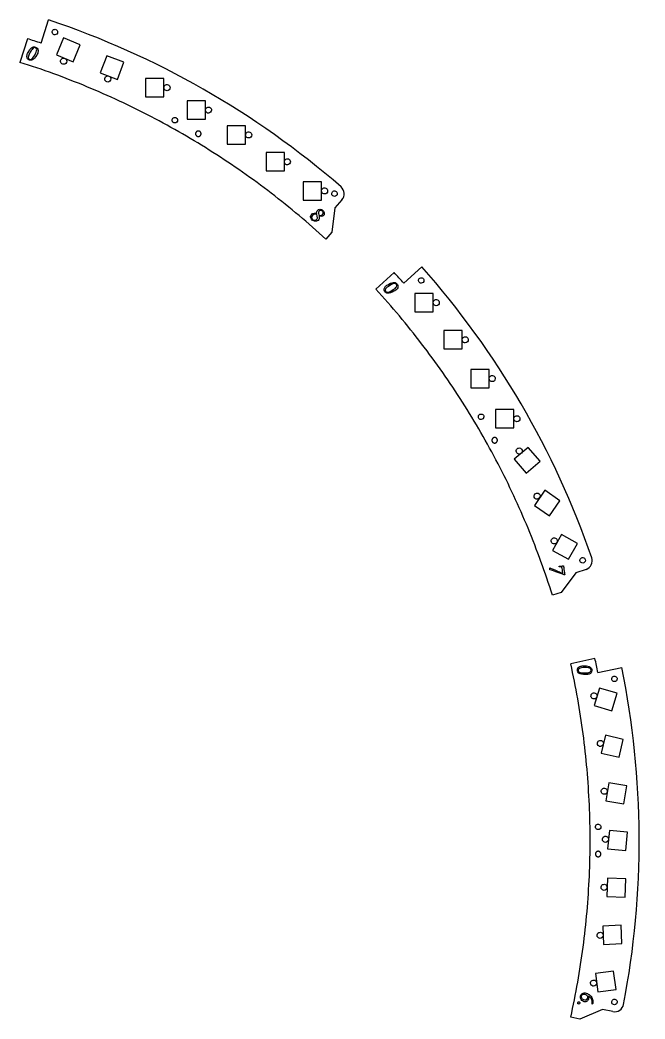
# Model space of a CAD drawing. Header units: millimetres. Extents: x 0 to 573, y 3 to 576.
# Drawn here: x 368.5 to 573.2, y 229.8 to 556.7 of the extents above; entities that cross this region are included whole.
import ezdxf

# ---------------------------------------------------------------- set-up
doc = ezdxf.new("R2010")
doc.units = ezdxf.units.MM
doc.layers.get('0').update_dxf_attribs({"linetype": 'CONTINUOUS'})
doc.layers.add('labels', color=7, linetype='CONTINUOUS')

msp = doc.modelspace()

# ---------------------------------------------------------------- linework, layer by layer
at = {"color": 7}
for points in [[(375.396473, 549.147173), (377.861434, 556.744476)], [(370.907938, 550.604066), (368.474626, 542.882358)], [(473.941628, 497.906836), (471.61741, 495.294032)], [(471.61741, 495.294032), (470.634221, 487.292095), (468.640764, 485.051122)], [(491.019317, 474.111202), (485.051153, 468.640662)], [(494.178056, 470.605229), (500.111426, 475.952205)], [(553.900495, 376.957217), (550.58126, 375.856571)], [(550.58126, 375.856571), (545.728826, 369.418286), (542.881955, 368.474274)], [(556.79239, 347.810749), (548.888539, 346.057205)], [(557.774951, 343.195118), (565.586889, 344.85905)], [(559.247231, 232.938771), (551.825757, 229.78927), (548.888288, 230.395167)], [(562.672095, 232.232341), (559.247231, 232.938771)]]:
    msp.add_lwpolyline(points, dxfattribs=at)
for points in [[(379.914815, 551.888956)], [(382.69036, 550.875588), (380.397162, 545.331109), (385.94164, 543.037912), (388.234838, 548.58239)], [(396.89537, 545.041371), (394.781379, 539.426119), (400.39663, 537.312129), (402.510621, 542.92738)], [(382.787201, 542.260431)], [(397.236673, 536.433249)], [(409.636, 531.59675), (415.636, 531.59675), (415.636, 537.59675), (409.636, 537.59675)], [(416.636, 533.59675)], [(423.226, 524.24675), (429.226, 524.24675), (429.226, 530.24675), (423.226, 530.24675)], [(430.226, 526.24675)], [(419.191498, 523.054859)], [(436.386, 516.14675), (442.386, 516.14675), (442.386, 522.14675), (436.386, 522.14675)], [(443.386, 518.14675)], [(449.076, 507.32675), (455.076, 507.32675), (455.076, 513.32675), (449.076, 513.32675)], [(456.076, 509.32675)], [(461.246, 497.80675), (467.246, 497.80675), (467.246, 503.80675), (461.246, 503.80675)], [(468.246, 499.80675)], [(471.499184, 499.012696)], [(499.911947, 470.599934)], [(497.806, 461.24675), (503.806, 461.24675), (503.806, 467.24675), (497.806, 467.24675)], [(504.806, 463.24675)], [(507.326, 449.07675), (513.326, 449.07675), (513.326, 455.07675), (507.326, 455.07675)], [(514.326, 451.07675)], [(516.146, 436.38675), (522.146, 436.38675), (522.146, 442.38675), (516.146, 442.38675)], [(523.146, 438.38675)], [(524.257016, 423.215774), (530.256975, 423.237766), (530.234984, 429.237725), (524.235025, 429.215734)], [(519.509503, 425.990531)], [(531.245973, 425.241411)], [(538.825793, 412.306829), (534.925921, 416.866543), (530.366207, 412.966671), (534.266079, 408.406956)], [(531.996085, 414.676559)], [(545.346785, 399.424278), (540.398472, 402.817535), (537.005215, 397.869222), (541.953528, 394.475964)], [(537.877124, 399.908921)], [(551.041954, 385.459106), (545.813643, 388.402704), (542.870046, 383.174393), (548.098357, 380.230796)], [(543.47046, 385.279148)], [(552.788207, 379.015565)], [(563.187999, 340.20301)], [(564.070144, 336.390743), (558.322007, 338.110894), (556.601856, 332.362756), (562.349993, 330.642606)], [(556.503908, 334.523517)], [(566.097882, 321.318724), (560.254026, 322.678632), (558.894118, 316.834776), (564.737974, 315.474868)], [(558.600096, 318.983355)], [(567.246987, 306.144682), (561.328068, 307.127737), (560.345013, 301.208818), (566.263932, 300.225763)], [(559.850054, 303.33212)], [(557.85528, 291.771356)], [(567.501609, 290.923115), (561.529635, 291.502359), (560.950391, 285.530385), (566.922365, 284.951141)], [(560.244684, 287.612912)], [(566.872993, 275.697728), (560.875022, 275.853743), (560.719007, 269.855772), (566.716978, 269.699757)], [(559.797352, 271.88076)], [(565.343125, 260.522203), (559.350546, 260.223875), (559.648875, 254.231296), (565.641454, 254.529625)], [(558.500947, 256.177864)], [(562.910524, 245.448964), (556.963786, 244.651274), (557.761476, 238.704536), (563.708214, 239.502226)], [(556.371508, 240.544956)], [(563.187999, 234.45049)]]:
    msp.add_lwpolyline(points, close=True, dxfattribs=at)
for points in [[(473.657821, 502.122332), (445.615052, 526.433457), (413.065438, 544.993009), (377.8614, 556.74475)], [(379.083324, 552.444541), (378.944021, 552.780848), (379.021021, 553.167954), (379.278419, 553.425352)], [(379.278419, 553.425352), (379.535818, 553.682751), (379.922924, 553.759751), (380.259231, 553.620448)], [(380.259231, 553.620448), (380.595537, 553.481145), (380.814815, 553.152972), (380.814815, 552.788956)], [(380.814815, 552.788956), (380.814815, 552.550262), (380.719994, 552.321343), (380.551212, 552.15256)], [(375.396473, 549.147173), (373.904474, 549.645523), (372.408228, 550.131066), (370.9079, 550.60375)], [(379.914815, 551.888956), (379.550799, 551.888956), (379.222627, 552.108234), (379.083324, 552.444541)], [(380.551212, 552.15256), (380.382429, 551.983778), (380.15351, 551.888956), (379.914815, 551.888956)], [(390.379669, 534.912681), (383.198631, 537.886378), (375.887665, 540.546316), (368.474626, 542.882358)], [(381.863322, 542.877747), (381.708541, 543.251422), (381.794097, 543.681539), (382.080095, 543.967537)], [(382.787201, 542.260431), (382.382739, 542.260431), (382.018103, 542.504073), (381.863322, 542.877747)], [(382.080095, 543.967537), (382.366093, 544.253535), (382.79621, 544.339091), (383.169885, 544.18431)], [(383.169885, 544.18431), (383.543559, 544.029529), (383.787201, 543.664893), (383.787201, 543.260431)], [(383.787201, 543.260431), (383.787201, 542.995214), (383.681845, 542.74086), (383.494308, 542.553324)], [(383.494308, 542.553324), (383.306772, 542.365788), (383.052418, 542.260431), (382.787201, 542.260431)], [(396.312794, 537.050566), (396.158013, 537.42424), (396.243568, 537.854358), (396.529566, 538.140356)], [(397.236673, 536.433249), (396.832211, 536.433249), (396.467575, 536.676891), (396.312794, 537.050566)], [(396.529566, 538.140356), (396.815564, 538.426354), (397.245682, 538.51191), (397.619357, 538.357129)], [(397.94378, 536.726142), (397.756244, 536.538606), (397.50189, 536.433249), (397.236673, 536.433249)], [(397.619357, 538.357129), (397.993031, 538.202348), (398.236673, 537.837711), (398.236673, 537.433249)], [(398.236673, 537.433249), (398.236673, 537.168033), (398.131316, 536.913679), (397.94378, 536.726142)], [(411.506126, 525.062835), (404.611817, 528.651525), (397.560707, 531.938983), (390.379669, 534.912681)], [(415.71212, 534.214066), (415.557339, 534.587741), (415.642895, 535.017859), (415.928893, 535.303857)], [(416.636, 533.59675), (416.231538, 533.59675), (415.866901, 533.840392), (415.71212, 534.214066)], [(415.928893, 535.303857), (416.214891, 535.589855), (416.645009, 535.67541), (417.018683, 535.520629)], [(417.343107, 533.889643), (417.15557, 533.702107), (416.901216, 533.59675), (416.636, 533.59675)], [(417.018683, 535.520629), (417.392358, 535.365848), (417.636, 535.001212), (417.636, 534.59675)], [(417.636, 534.59675), (417.636, 534.331533), (417.530643, 534.077179), (417.343107, 533.889643)], [(429.30212, 526.864066), (429.147339, 527.237741), (429.232895, 527.667859), (429.518893, 527.953857)], [(430.226, 526.24675), (429.821538, 526.24675), (429.456901, 526.490392), (429.30212, 526.864066)], [(429.518893, 527.953857), (429.804891, 528.239855), (430.235009, 528.32541), (430.608683, 528.170629)], [(430.933107, 526.539643), (430.74557, 526.352107), (430.491216, 526.24675), (430.226, 526.24675)], [(430.608683, 528.170629), (430.982358, 528.015848), (431.226, 527.651212), (431.226, 527.24675)], [(431.226, 527.24675), (431.226, 526.981533), (431.120643, 526.727179), (430.933107, 526.539643)], [(431.692978, 513.407892), (425.137944, 517.584223), (418.400435, 521.474145), (411.506126, 525.062835)], [(418.360007, 523.610444), (418.220704, 523.946751), (418.297704, 524.333857), (418.555102, 524.591255)], [(419.191498, 523.054859), (418.827482, 523.054859), (418.49931, 523.274137), (418.360007, 523.610444)], [(418.555102, 524.591255), (418.812501, 524.848653), (419.199607, 524.925653), (419.535914, 524.786351)], [(419.827895, 523.318463), (419.659112, 523.14968), (419.430193, 523.054859), (419.191498, 523.054859)], [(419.535914, 524.786351), (419.87222, 524.647048), (420.091498, 524.318875), (420.091498, 523.954859)], [(420.091498, 523.954859), (420.091498, 523.716164), (419.996677, 523.487246), (419.827895, 523.318463)], [(426.084135, 519.911418), (426.06766, 519.878332), (426.053226, 519.844231), (426.040943, 519.809372)], [(426.13954, 520.007382), (426.119124, 519.976572), (426.100609, 519.944503), (426.084135, 519.911418)], [(426.206317, 520.09581), (426.18227, 520.067742), (426.159955, 520.038191), (426.13954, 520.007382)], [(426.283456, 520.175361), (426.256142, 520.150461), (426.230364, 520.123877), (426.206317, 520.09581)], [(426.369785, 520.24483), (426.339619, 520.223476), (426.310769, 520.200261), (426.283456, 520.175361)], [(426.463997, 520.303164), (426.431435, 520.285679), (426.399952, 520.266185), (426.369785, 520.24483)], [(426.564664, 520.349478), (426.5302, 520.336127), (426.49656, 520.320649), (426.463997, 520.303164)], [(426.670259, 520.38307), (426.634416, 520.374055), (426.599128, 520.362829), (426.564664, 520.349478)], [(426.779182, 520.403431), (426.742502, 520.39889), (426.706103, 520.392085), (426.670259, 520.38307)], [(426.889782, 520.410253), (426.852822, 520.410253), (426.815862, 520.407973), (426.779182, 520.403431)], [(427.000381, 520.403431), (426.963701, 520.407973), (426.926742, 520.410253), (426.889782, 520.410253)], [(427.109304, 520.38307), (427.07346, 520.392085), (427.037061, 520.39889), (427.000381, 520.403431)], [(427.214899, 520.349478), (427.180435, 520.362829), (427.145148, 520.374055), (427.109304, 520.38307)], [(427.315566, 520.303164), (427.283004, 520.320649), (427.249363, 520.336127), (427.214899, 520.349478)], [(427.409778, 520.24483), (427.379612, 520.266185), (427.348128, 520.285679), (427.315566, 520.303164)], [(427.496108, 520.175361), (427.468794, 520.200261), (427.439945, 520.223476), (427.409778, 520.24483)], [(427.573246, 520.09581), (427.549199, 520.123877), (427.523421, 520.150461), (427.496108, 520.175361)], [(427.640024, 520.007382), (427.619608, 520.038191), (427.597293, 520.067742), (427.573246, 520.09581)], [(427.695429, 519.911418), (427.678954, 519.944503), (427.660439, 519.976572), (427.640024, 520.007382)], [(427.738621, 519.809372), (427.726337, 519.844231), (427.711903, 519.878332), (427.695429, 519.911418)], [(442.678893, 519.853857), (442.964891, 520.139855), (443.395009, 520.22541), (443.768683, 520.070629)], [(443.768683, 520.070629), (444.142358, 519.915848), (444.386, 519.551212), (444.386, 519.14675)], [(425.993621, 519.593295), (425.990211, 519.556492), (425.98907, 519.51948), (425.990209, 519.482537)], [(425.990209, 519.482537), (425.991347, 519.445595), (425.994763, 519.408723), (426.000433, 519.372201)], [(426.010618, 519.702793), (426.002711, 519.666689), (425.997031, 519.630097), (425.993621, 519.593295)], [(426.000433, 519.372201), (426.006102, 519.335678), (426.014024, 519.299505), (426.024139, 519.263956)], [(426.040943, 519.809372), (426.028659, 519.774513), (426.018525, 519.738897), (426.010618, 519.702793)], [(426.024139, 519.263956), (426.034253, 519.228407), (426.04656, 519.193482), (426.060967, 519.159446)], [(426.060967, 519.159446), (426.075373, 519.125409), (426.091879, 519.092261), (426.110359, 519.060253)], [(426.110359, 519.060253), (426.128839, 519.028245), (426.149293, 518.997376), (426.171566, 518.967882)], [(426.171566, 518.967882), (426.193839, 518.938387), (426.217932, 518.910266), (426.243661, 518.883732)], [(426.243661, 518.883732), (426.26939, 518.857199), (426.296756, 518.832252), (426.32555, 518.809081)], [(426.32555, 518.809081), (426.354345, 518.785909), (426.384569, 518.764514), (426.415993, 518.745058)], [(426.415993, 518.745058), (426.447417, 518.725601), (426.480041, 518.708082), (426.513617, 518.692634)], [(426.513617, 518.692634), (426.547194, 518.677187), (426.581724, 518.66381), (426.616944, 518.652605)], [(426.616944, 518.652605), (426.652165, 518.641401), (426.688077, 518.632369), (426.724407, 518.625577)], [(426.724407, 518.625577), (426.760738, 518.618786), (426.797487, 518.614235), (426.834377, 518.61196)], [(426.834377, 518.61196), (426.871267, 518.609685), (426.908297, 518.609685), (426.945186, 518.61196)], [(426.945186, 518.61196), (426.982076, 518.614235), (427.018826, 518.618786), (427.055156, 518.625577)], [(427.055156, 518.625577), (427.091487, 518.632369), (427.127398, 518.641401), (427.162619, 518.652605)], [(427.162619, 518.652605), (427.19784, 518.66381), (427.232369, 518.677187), (427.265946, 518.692634)], [(427.265946, 518.692634), (427.299523, 518.708082), (427.332147, 518.725601), (427.363571, 518.745058)], [(427.363571, 518.745058), (427.394995, 518.764514), (427.425218, 518.785909), (427.454013, 518.809081)], [(427.454013, 518.809081), (427.482808, 518.832252), (427.510173, 518.857199), (427.535902, 518.883732)], [(427.535902, 518.883732), (427.561631, 518.910266), (427.585724, 518.938387), (427.607997, 518.967882)], [(427.607997, 518.967882), (427.63027, 518.997376), (427.650725, 519.028245), (427.669205, 519.060253)], [(427.669205, 519.060253), (427.687684, 519.092261), (427.70419, 519.125409), (427.718597, 519.159446)], [(427.718597, 519.159446), (427.733003, 519.193482), (427.74531, 519.228407), (427.755425, 519.263956)], [(427.768945, 519.702793), (427.761038, 519.738897), (427.750904, 519.774513), (427.738621, 519.809372)], [(427.755425, 519.263956), (427.765539, 519.299505), (427.773461, 519.335678), (427.779131, 519.372201)], [(427.785942, 519.593295), (427.782532, 519.630097), (427.776852, 519.666689), (427.768945, 519.702793)], [(427.779131, 519.372201), (427.7848, 519.408723), (427.788217, 519.445595), (427.789355, 519.482537)], [(427.789355, 519.482537), (427.790493, 519.51948), (427.789353, 519.556492), (427.785942, 519.593295)], [(442.46212, 518.764066), (442.307339, 519.137741), (442.392895, 519.567859), (442.678893, 519.853857)], [(443.386, 518.14675), (442.981538, 518.14675), (442.616901, 518.390392), (442.46212, 518.764066)], [(444.093107, 518.439643), (443.90557, 518.252107), (443.651216, 518.14675), (443.386, 518.14675)], [(444.386, 519.14675), (444.386, 518.881533), (444.280643, 518.627179), (444.093107, 518.439643)], [(450.786365, 500.036684), (444.620569, 504.768823), (438.248011, 509.231562), (431.692978, 513.407892)], [(455.15212, 509.944066), (454.997339, 510.317741), (455.082895, 510.747859), (455.368893, 511.033857)], [(455.368893, 511.033857), (455.654891, 511.319855), (456.085009, 511.40541), (456.458683, 511.250629)], [(456.458683, 511.250629), (456.832358, 511.095848), (457.076, 510.731212), (457.076, 510.32675)], [(457.076, 510.32675), (457.076, 510.061533), (456.970643, 509.807179), (456.783107, 509.619643)], [(456.076, 509.32675), (455.671538, 509.32675), (455.306901, 509.570392), (455.15212, 509.944066)], [(456.783107, 509.619643), (456.59557, 509.432107), (456.341216, 509.32675), (456.076, 509.32675)], [(467.32212, 500.424066), (467.167339, 500.797741), (467.252895, 501.227859), (467.538893, 501.513857)], [(468.246, 499.80675), (467.841538, 499.80675), (467.476901, 500.050392), (467.32212, 500.424066)], [(467.538893, 501.513857), (467.824891, 501.799855), (468.255009, 501.88541), (468.628683, 501.730629)], [(468.628683, 501.730629), (469.002358, 501.575848), (469.246, 501.211212), (469.246, 500.80675)], [(469.246, 500.80675), (469.246, 500.541533), (469.140643, 500.287179), (468.953107, 500.099643)], [(470.667692, 499.568281), (470.52839, 499.904588), (470.60539, 500.291694), (470.862788, 500.549093)], [(470.862788, 500.549093), (471.120186, 500.806491), (471.507292, 500.883491), (471.843599, 500.744188)], [(471.843599, 500.744188), (472.179906, 500.604885), (472.399184, 500.276713), (472.399184, 499.912696)], [(474.67794, 500.073869), (474.624683, 500.865487), (474.257516, 501.603062), (473.658, 502.12275)], [(468.640764, 485.051122), (462.911196, 490.303006), (456.952161, 495.304545), (450.786365, 500.036684)], [(468.953107, 500.099643), (468.76557, 499.912107), (468.511216, 499.80675), (468.246, 499.80675)], [(471.499184, 499.012696), (471.135168, 499.012696), (470.806995, 499.231974), (470.667692, 499.568281)], [(472.13558, 499.2763), (471.966797, 499.107518), (471.737879, 499.012696), (471.499184, 499.012696)], [(472.399184, 499.912696), (472.399184, 499.674002), (472.304363, 499.445083), (472.13558, 499.2763)], [(473.941628, 497.906836), (474.466132, 498.502143), (474.731196, 499.282252), (474.67794, 500.073869)], [(494.178056, 470.605229), (493.135079, 471.782746), (492.082021, 472.951296), (491.019, 474.11075)], [(555.762458, 380.749848), (543.632027, 415.825075), (524.722832, 448.172681), (500.111, 475.95175)], [(499.080455, 471.155519), (498.941152, 471.491826), (499.018152, 471.878932), (499.275551, 472.13633)], [(499.911947, 470.599934), (499.547931, 470.599934), (499.219758, 470.819212), (499.080455, 471.155519)], [(499.275551, 472.13633), (499.532949, 472.393728), (499.920055, 472.470728), (500.256362, 472.331425)], [(500.548343, 470.863538), (500.37956, 470.694755), (500.150642, 470.599934), (499.911947, 470.599934)], [(500.256362, 472.331425), (500.592669, 472.192123), (500.811947, 471.86395), (500.811947, 471.499934)], [(500.811947, 471.499934), (500.811947, 471.261239), (500.717126, 471.03232), (500.548343, 470.863538)], [(500.036638, 450.786198), (495.304526, 456.952015), (490.303012, 462.911071), (485.051153, 468.640662)], [(503.88212, 463.864066), (503.727339, 464.237741), (503.812895, 464.667859), (504.098893, 464.953857)], [(504.098893, 464.953857), (504.384891, 465.239855), (504.815009, 465.32541), (505.188683, 465.170629)], [(505.188683, 465.170629), (505.562358, 465.015848), (505.806, 464.651212), (505.806, 464.24675)], [(504.806, 463.24675), (504.401538, 463.24675), (504.036901, 463.490392), (503.88212, 463.864066)], [(505.513107, 463.539643), (505.32557, 463.352107), (505.071216, 463.24675), (504.806, 463.24675)], [(505.806, 464.24675), (505.806, 463.981533), (505.700643, 463.727179), (505.513107, 463.539643)], [(513.40212, 451.694066), (513.247339, 452.067741), (513.332895, 452.497859), (513.618893, 452.783857)], [(514.326, 451.07675), (513.921538, 451.07675), (513.556901, 451.320392), (513.40212, 451.694066)], [(513.618893, 452.783857), (513.904891, 453.069855), (514.335009, 453.15541), (514.708683, 453.000629)], [(515.033107, 451.369643), (514.84557, 451.182107), (514.591216, 451.07675), (514.326, 451.07675)], [(514.708683, 453.000629), (515.082358, 452.845848), (515.326, 452.481212), (515.326, 452.07675)], [(515.326, 452.07675), (515.326, 451.811533), (515.220643, 451.557179), (515.033107, 451.369643)], [(513.407764, 431.692753), (509.231462, 438.247804), (504.768751, 444.620381), (500.036638, 450.786198)], [(522.22212, 439.004066), (522.067339, 439.377741), (522.152895, 439.807859), (522.438893, 440.093857)], [(523.146, 438.38675), (522.741538, 438.38675), (522.376901, 438.630392), (522.22212, 439.004066)], [(522.438893, 440.093857), (522.724891, 440.379855), (523.155009, 440.46541), (523.528683, 440.310629)], [(523.853107, 438.679643), (523.66557, 438.492107), (523.411216, 438.38675), (523.146, 438.38675)], [(523.528683, 440.310629), (523.902358, 440.155848), (524.146, 439.791212), (524.146, 439.38675)], [(524.146, 439.38675), (524.146, 439.121533), (524.040643, 438.867179), (523.853107, 438.679643)], [(525.062618, 411.505851), (521.473958, 418.400176), (517.584065, 425.137701), (513.407764, 431.692753)], [(518.678012, 426.546116), (518.538709, 426.882423), (518.615709, 427.269529), (518.873107, 427.526928)], [(519.509503, 425.990531), (519.145487, 425.990531), (518.817315, 426.209809), (518.678012, 426.546116)], [(518.873107, 427.526928), (519.130505, 427.784326), (519.517611, 427.861326), (519.853918, 427.722023)], [(520.145899, 426.254135), (519.977117, 426.085353), (519.748198, 425.990531), (519.509503, 425.990531)], [(519.853918, 427.722023), (520.190225, 427.58272), (520.409503, 427.254548), (520.409503, 426.890531)], [(520.409503, 426.890531), (520.409503, 426.651837), (520.314682, 426.422918), (520.145899, 426.254135)], [(530.322094, 425.858727), (530.167313, 426.232402), (530.252868, 426.662519), (530.538866, 426.948517)], [(531.245973, 425.241411), (530.841511, 425.241411), (530.476875, 425.485053), (530.322094, 425.858727)], [(530.538866, 426.948517), (530.824864, 427.234515), (531.254982, 427.320071), (531.628657, 427.16529)], [(531.95308, 425.534304), (531.765544, 425.346767), (531.51119, 425.241411), (531.245973, 425.241411)], [(531.628657, 427.16529), (532.002331, 427.010509), (532.245973, 426.645873), (532.245973, 426.241411)], [(532.245973, 426.241411), (532.245973, 425.976194), (532.140616, 425.72184), (531.95308, 425.534304)], [(523.060931, 419.302848), (523.056389, 419.266168), (523.054109, 419.229208), (523.054109, 419.192248)], [(523.054109, 419.192248), (523.054109, 419.155288), (523.056389, 419.118329), (523.060931, 419.081649)], [(523.081292, 419.411771), (523.072277, 419.375927), (523.065473, 419.339527), (523.060931, 419.302848)], [(523.060931, 419.081649), (523.065473, 419.044969), (523.072277, 419.008569), (523.081292, 418.972726)], [(523.114884, 419.517366), (523.101533, 419.482902), (523.090307, 419.447614), (523.081292, 419.411771)], [(523.081292, 418.972726), (523.090307, 418.936882), (523.101533, 418.901595), (523.114884, 418.867131)], [(523.161198, 419.618032), (523.143713, 419.58547), (523.128236, 419.55183), (523.114884, 419.517366)], [(523.114884, 418.867131), (523.128236, 418.832667), (523.143713, 418.799026), (523.161198, 418.766464)], [(523.219532, 419.712245), (523.198177, 419.682078), (523.178684, 419.650595), (523.161198, 419.618032)], [(523.161198, 418.766464), (523.178684, 418.733902), (523.198177, 418.702418), (523.219532, 418.672252)], [(523.289001, 419.798574), (523.264101, 419.771261), (523.240886, 419.742411), (523.219532, 419.712245)], [(523.219532, 418.672252), (523.240886, 418.642085), (523.264101, 418.613236), (523.289001, 418.585922)], [(523.368553, 419.875713), (523.340485, 419.851666), (523.313901, 419.825888), (523.289001, 419.798574)], [(523.289001, 418.585922), (523.313901, 418.558608), (523.340485, 418.532831), (523.368553, 418.508784)], [(523.456981, 419.94249), (523.426171, 419.922075), (523.39662, 419.899759), (523.368553, 419.875713)], [(523.368553, 418.508784), (523.39662, 418.484737), (523.426171, 418.462421), (523.456981, 418.442006)], [(523.552945, 419.997895), (523.519859, 419.981421), (523.48779, 419.962906), (523.456981, 419.94249)], [(523.65499, 420.041087), (523.620131, 420.028803), (523.58603, 420.01437), (523.552945, 419.997895)], [(523.761569, 420.071412), (523.725465, 420.063505), (523.689849, 420.053371), (523.65499, 420.041087)], [(523.871068, 420.088409), (523.834265, 420.084999), (523.797674, 420.079319), (523.761569, 420.071412)], [(523.981825, 420.091821), (523.944882, 420.09296), (523.90787, 420.091819), (523.871068, 420.088409)], [(524.092162, 420.081597), (524.055639, 420.087267), (524.018767, 420.090683), (523.981825, 420.091821)], [(524.200406, 420.057891), (524.164857, 420.068006), (524.128684, 420.075928), (524.092162, 420.081597)], [(524.304916, 420.021063), (524.27088, 420.03547), (524.235955, 420.047777), (524.200406, 420.057891)], [(524.404109, 419.971671), (524.372101, 419.990151), (524.338953, 420.006657), (524.304916, 420.021063)], [(524.49648, 419.910464), (524.466986, 419.932737), (524.436117, 419.953191), (524.404109, 419.971671)], [(524.58063, 419.838369), (524.554096, 419.864098), (524.525975, 419.88819), (524.49648, 419.910464)], [(524.49648, 418.474033), (524.525975, 418.496306), (524.554096, 418.520398), (524.58063, 418.546128)], [(524.655282, 419.75648), (524.632111, 419.785274), (524.607164, 419.81264), (524.58063, 419.838369)], [(524.58063, 418.546128), (524.607164, 418.571857), (524.632111, 418.599222), (524.655282, 418.628017)], [(524.719305, 419.666037), (524.699848, 419.697461), (524.678453, 419.727685), (524.655282, 419.75648)], [(524.655282, 418.628017), (524.678453, 418.656812), (524.699848, 418.687035), (524.719305, 418.718459)], [(524.771728, 419.568413), (524.75628, 419.601989), (524.738761, 419.634613), (524.719305, 419.666037)], [(524.719305, 418.718459), (524.738761, 418.749883), (524.75628, 418.782507), (524.771728, 418.816084)], [(524.811757, 419.465086), (524.800552, 419.500306), (524.787176, 419.534836), (524.771728, 419.568413)], [(524.771728, 418.816084), (524.787176, 418.849661), (524.800552, 418.88419), (524.811757, 418.919411)], [(524.838785, 419.357623), (524.831994, 419.393953), (524.822961, 419.429865), (524.811757, 419.465086)], [(524.811757, 418.919411), (524.822961, 418.954631), (524.831994, 418.990543), (524.838785, 419.026874)], [(524.852402, 419.247653), (524.850127, 419.284543), (524.845576, 419.321292), (524.838785, 419.357623)], [(524.838785, 419.026874), (524.845576, 419.063204), (524.850127, 419.099954), (524.852402, 419.136843)], [(524.852402, 419.136843), (524.854677, 419.173733), (524.854677, 419.210763), (524.852402, 419.247653)], [(523.456981, 418.442006), (523.48779, 418.421591), (523.519859, 418.403076), (523.552945, 418.386601)], [(523.552945, 418.386601), (523.58603, 418.370127), (523.620131, 418.355693), (523.65499, 418.343409)], [(523.65499, 418.343409), (523.689849, 418.331125), (523.725465, 418.320992), (523.761569, 418.313085)], [(523.761569, 418.313085), (523.797674, 418.305178), (523.834265, 418.299498), (523.871068, 418.296087)], [(523.871068, 418.296087), (523.90787, 418.292677), (523.944882, 418.291537), (523.981825, 418.292675)], [(523.981825, 418.292675), (524.018767, 418.293813), (524.055639, 418.29723), (524.092162, 418.302899)], [(524.092162, 418.302899), (524.128684, 418.308569), (524.164857, 418.316491), (524.200406, 418.326605)], [(524.200406, 418.326605), (524.235955, 418.33672), (524.27088, 418.349027), (524.304916, 418.363433)], [(524.304916, 418.363433), (524.338953, 418.37784), (524.372101, 418.394345), (524.404109, 418.412825)], [(524.404109, 418.412825), (524.436117, 418.431305), (524.466986, 418.451759), (524.49648, 418.474033)], [(531.072205, 415.293876), (530.917424, 415.66755), (531.00298, 416.097668), (531.288978, 416.383666)], [(531.996085, 414.676559), (531.591623, 414.676559), (531.226986, 414.920202), (531.072205, 415.293876)], [(531.288978, 416.383666), (531.574976, 416.669664), (532.005094, 416.75522), (532.378768, 416.600439)], [(532.378768, 416.600439), (532.752443, 416.445658), (532.996085, 416.081022), (532.996085, 415.676559)], [(532.996085, 415.676559), (532.996085, 415.411343), (532.890728, 415.156989), (532.703192, 414.969453)], [(532.703192, 414.969453), (532.515655, 414.781916), (532.261301, 414.676559), (531.996085, 414.676559)], [(534.912373, 390.379351), (531.938706, 397.560402), (528.651279, 404.611526), (525.062618, 411.505851)], [(536.953245, 400.526238), (536.798464, 400.899912), (536.88402, 401.33003), (537.170018, 401.616028)], [(537.877124, 399.908921), (537.472662, 399.908921), (537.108026, 400.152564), (536.953245, 400.526238)], [(537.170018, 401.616028), (537.456016, 401.902026), (537.886134, 401.987582), (538.259808, 401.832801)], [(538.584231, 400.201815), (538.396695, 400.014278), (538.142341, 399.908921), (537.877124, 399.908921)], [(538.259808, 401.832801), (538.633482, 401.67802), (538.877124, 401.313384), (538.877124, 400.908921)], [(538.877124, 400.908921), (538.877124, 400.643705), (538.771768, 400.389351), (538.584231, 400.201815)], [(542.881955, 368.474274), (540.545945, 375.887323), (537.88604, 383.1983), (534.912373, 390.379351)], [(542.54658, 385.896465), (542.391799, 386.270139), (542.477355, 386.700257), (542.763353, 386.986255)], [(543.47046, 385.279148), (543.065997, 385.279148), (542.701361, 385.52279), (542.54658, 385.896465)], [(542.763353, 386.986255), (543.049351, 387.272253), (543.479469, 387.357809), (543.853143, 387.203028)], [(543.853143, 387.203028), (544.226817, 387.048247), (544.47046, 386.683611), (544.47046, 386.279148)], [(544.47046, 386.279148), (544.47046, 386.013932), (544.365103, 385.759578), (544.177566, 385.572041)], [(544.177566, 385.572041), (543.99003, 385.384505), (543.735676, 385.279148), (543.47046, 385.279148)], [(551.956715, 379.57115), (551.817412, 379.907457), (551.894412, 380.294563), (552.15181, 380.551961)], [(552.788207, 379.015565), (552.424191, 379.015565), (552.096018, 379.234843), (551.956715, 379.57115)], [(552.15181, 380.551961), (552.409209, 380.80936), (552.796315, 380.88636), (553.132622, 380.747057)], [(553.424603, 379.279169), (553.25582, 379.110386), (553.026901, 379.015565), (552.788207, 379.015565)], [(553.132622, 380.747057), (553.468929, 380.607754), (553.688207, 380.279581), (553.688207, 379.915565)], [(553.688207, 379.915565), (553.688207, 379.67687), (553.593385, 379.447952), (553.424603, 379.279169)], [(555.621048, 378.465882), (555.970565, 379.177989), (556.021305, 380.00017), (555.762, 380.74985)], [(553.900495, 376.957217), (554.652167, 377.210687), (555.271531, 377.753776), (555.621048, 378.465882)], [(557.774951, 343.195118), (557.460504, 344.736444), (557.132841, 346.275044), (556.792, 347.81075)], [(552.939117, 323.102043), (551.923896, 330.807853), (550.571986, 338.469304), (548.888539, 346.057205)], [(566.180918, 234.585874), (573.213528, 271.02714), (573.011727, 308.495649), (565.587, 344.85905)], [(562.356508, 340.758595), (562.217205, 341.094902), (562.294205, 341.482008), (562.551603, 341.739406)], [(563.187999, 340.20301), (562.823983, 340.20301), (562.495811, 340.422288), (562.356508, 340.758595)], [(562.551603, 341.739406), (562.809002, 341.996804), (563.196108, 342.073804), (563.532415, 341.934501)], [(563.824396, 340.466614), (563.655613, 340.297831), (563.426694, 340.20301), (563.187999, 340.20301)], [(563.532415, 341.934501), (563.868721, 341.795198), (564.087999, 341.467026), (564.087999, 341.10301)], [(564.087999, 341.10301), (564.087999, 340.864315), (563.993178, 340.635396), (563.824396, 340.466614)], [(555.580029, 335.140833), (555.425248, 335.514508), (555.510804, 335.944626), (555.796802, 336.230624)], [(556.503908, 334.523517), (556.099446, 334.523517), (555.73481, 334.767159), (555.580029, 335.140833)], [(555.796802, 336.230624), (556.0828, 336.516622), (556.512918, 336.602177), (556.886592, 336.447396)], [(557.211015, 334.81641), (557.023479, 334.628874), (556.769125, 334.523517), (556.503908, 334.523517)], [(556.886592, 336.447396), (557.260266, 336.292615), (557.503908, 335.927979), (557.503908, 335.523517)], [(557.503908, 335.523517), (557.503908, 335.2583), (557.398552, 335.003946), (557.211015, 334.81641)], [(554.972129, 299.881071), (554.632871, 307.646063), (553.954339, 315.396232), (552.939117, 323.102043)], [(557.676217, 319.600672), (557.521436, 319.974346), (557.606991, 320.404464), (557.892989, 320.690462)], [(557.892989, 320.690462), (558.178987, 320.97646), (558.609105, 321.062016), (558.98278, 320.907235)], [(558.98278, 320.907235), (559.356454, 320.752454), (559.600096, 320.387817), (559.600096, 319.983355)], [(558.600096, 318.983355), (558.195634, 318.983355), (557.830998, 319.226997), (557.676217, 319.600672)], [(559.307203, 319.276248), (559.119667, 319.088712), (558.865313, 318.983355), (558.600096, 318.983355)], [(559.600096, 319.983355), (559.600096, 319.718139), (559.494739, 319.463785), (559.307203, 319.276248)], [(558.926174, 303.949436), (558.771393, 304.323111), (558.856949, 304.753229), (559.142947, 305.039227)], [(559.142947, 305.039227), (559.428945, 305.325225), (559.859063, 305.41078), (560.232737, 305.255999)], [(560.232737, 305.255999), (560.606412, 305.101218), (560.850054, 304.736582), (560.850054, 304.33212)], [(560.850054, 304.33212), (560.850054, 304.066903), (560.744697, 303.812549), (560.557161, 303.625013)], [(559.850054, 303.33212), (559.445592, 303.33212), (559.080955, 303.575762), (558.926174, 303.949436)], [(560.557161, 303.625013), (560.369624, 303.437477), (560.11527, 303.33212), (559.850054, 303.33212)], [(554.972079, 276.571274), (555.31137, 284.336264), (555.311387, 292.116079), (554.972129, 299.881071)], [(557.023789, 292.326941), (556.884486, 292.663248), (556.961486, 293.050354), (557.218884, 293.307752)], [(557.85528, 291.771356), (557.491264, 291.771356), (557.163091, 291.990634), (557.023789, 292.326941)], [(557.218884, 293.307752), (557.476282, 293.56515), (557.863388, 293.64215), (558.199695, 293.502847)], [(558.75528, 292.671356), (558.75528, 292.174299), (558.352336, 291.771356), (557.85528, 291.771356)], [(558.199695, 293.502847), (558.536002, 293.363544), (558.75528, 293.035372), (558.75528, 292.671356)], [(559.320804, 288.230229), (559.166023, 288.603903), (559.251579, 289.034021), (559.537577, 289.320019)], [(560.244684, 287.612912), (559.840222, 287.612912), (559.475585, 287.856555), (559.320804, 288.230229)], [(559.537577, 289.320019), (559.823575, 289.606017), (560.253693, 289.691573), (560.627367, 289.536792)], [(560.951791, 287.905806), (560.764254, 287.718269), (560.5099, 287.612912), (560.244684, 287.612912)], [(560.627367, 289.536792), (561.001042, 289.382011), (561.244684, 289.017375), (561.244684, 288.612912)], [(561.244684, 288.612912), (561.244684, 288.347696), (561.139327, 288.093342), (560.951791, 287.905806)], [(557.291049, 284.483316), (557.262254, 284.460145), (557.234888, 284.435198), (557.209159, 284.408664)], [(557.381491, 284.547339), (557.350067, 284.527882), (557.319843, 284.506487), (557.291049, 284.483316)], [(557.479116, 284.599763), (557.445539, 284.584315), (557.412915, 284.566796), (557.381491, 284.547339)], [(557.582443, 284.639792), (557.547222, 284.628587), (557.512693, 284.61521), (557.479116, 284.599763)], [(557.689906, 284.66682), (557.653575, 284.660028), (557.617663, 284.650996), (557.582443, 284.639792)], [(557.799875, 284.680437), (557.762986, 284.678162), (557.726236, 284.673611), (557.689906, 284.66682)], [(557.910685, 284.680437), (557.873795, 284.682712), (557.836765, 284.682712), (557.799875, 284.680437)], [(558.020655, 284.66682), (557.984324, 284.673611), (557.947575, 284.678162), (557.910685, 284.680437)], [(558.128118, 284.639792), (558.092897, 284.650996), (558.056985, 284.660028), (558.020655, 284.66682)], [(558.231444, 284.599763), (558.197868, 284.61521), (558.163338, 284.628587), (558.128118, 284.639792)], [(558.329069, 284.547339), (558.297645, 284.566796), (558.265021, 284.584315), (558.231444, 284.599763)], [(558.419512, 284.483316), (558.390717, 284.506487), (558.360493, 284.527882), (558.329069, 284.547339)], [(558.501401, 284.408664), (558.475672, 284.435198), (558.448306, 284.460145), (558.419512, 284.483316)], [(556.955707, 283.809859), (556.954569, 283.772917), (556.955709, 283.735905), (556.959119, 283.699102)], [(556.965931, 283.920196), (556.960262, 283.883674), (556.956845, 283.846802), (556.955707, 283.809859)], [(556.959119, 283.699102), (556.96253, 283.6623), (556.96821, 283.625708), (556.976117, 283.589604)], [(556.989637, 284.028441), (556.979522, 283.992892), (556.971601, 283.956719), (556.965931, 283.920196)], [(556.976117, 283.589604), (556.984024, 283.5535), (556.994157, 283.517883), (557.006441, 283.483025)], [(557.026465, 284.132951), (557.012059, 284.098915), (556.999752, 284.06399), (556.989637, 284.028441)], [(557.006441, 283.483025), (557.018725, 283.448166), (557.033159, 283.414065), (557.049633, 283.380979)], [(557.075857, 284.232144), (557.057377, 284.200136), (557.040872, 284.166988), (557.026465, 284.132951)], [(557.049633, 283.380979), (557.066108, 283.347894), (557.084623, 283.315825), (557.105038, 283.285015)], [(557.137065, 284.324515), (557.114791, 284.29502), (557.094337, 284.264152), (557.075857, 284.232144)], [(557.105038, 283.285015), (557.125453, 283.254206), (557.147769, 283.224655), (557.171816, 283.196587)], [(557.209159, 284.408664), (557.18343, 284.382131), (557.159338, 284.35401), (557.137065, 284.324515)], [(557.171816, 283.196587), (557.195862, 283.16852), (557.22164, 283.141936), (557.248954, 283.117036)], [(557.248954, 283.117036), (557.276268, 283.092136), (557.305117, 283.068921), (557.335284, 283.047567)], [(557.335284, 283.047567), (557.36545, 283.026212), (557.396934, 283.006718), (557.429496, 282.989233)], [(557.429496, 282.989233), (557.462058, 282.971747), (557.495699, 282.95627), (557.530163, 282.942919)], [(557.530163, 282.942919), (557.564627, 282.929567), (557.599914, 282.918342), (557.635758, 282.909327)], [(557.635758, 282.909327), (557.671601, 282.900312), (557.708001, 282.893507), (557.744681, 282.888965)], [(557.744681, 282.888965), (557.78136, 282.884424), (557.81832, 282.882144), (557.85528, 282.882144)], [(557.85528, 282.882144), (557.89224, 282.882144), (557.9292, 282.884424), (557.96588, 282.888965)], [(557.96588, 282.888965), (558.002559, 282.893507), (558.038959, 282.900312), (558.074802, 282.909327)], [(558.074802, 282.909327), (558.110646, 282.918342), (558.145934, 282.929567), (558.180398, 282.942919)], [(558.180398, 282.942919), (558.214862, 282.95627), (558.248502, 282.971747), (558.281064, 282.989233)], [(558.281064, 282.989233), (558.313626, 283.006718), (558.34511, 283.026212), (558.375277, 283.047567)], [(558.375277, 283.047567), (558.405443, 283.068921), (558.434293, 283.092136), (558.461606, 283.117036)], [(558.461606, 283.117036), (558.48892, 283.141936), (558.514698, 283.16852), (558.538745, 283.196587)], [(558.573496, 284.324515), (558.551222, 284.35401), (558.52713, 284.382131), (558.501401, 284.408664)], [(558.538745, 283.196587), (558.562791, 283.224655), (558.585107, 283.254206), (558.605522, 283.285015)], [(558.634703, 284.232144), (558.616223, 284.264152), (558.595769, 284.29502), (558.573496, 284.324515)], [(558.605522, 283.285015), (558.625938, 283.315825), (558.644453, 283.347894), (558.660927, 283.380979)], [(558.684095, 284.132951), (558.669689, 284.166988), (558.653183, 284.200136), (558.634703, 284.232144)], [(558.660927, 283.380979), (558.677401, 283.414065), (558.691835, 283.448166), (558.704119, 283.483025)], [(558.720923, 284.028441), (558.710809, 284.06399), (558.698501, 284.098915), (558.684095, 284.132951)], [(558.704119, 283.483025), (558.716403, 283.517883), (558.726537, 283.5535), (558.734444, 283.589604)], [(558.744629, 283.920196), (558.73896, 283.956719), (558.731038, 283.992892), (558.720923, 284.028441)], [(558.734444, 283.589604), (558.742351, 283.625708), (558.748031, 283.6623), (558.751441, 283.699102)], [(558.754853, 283.809859), (558.753715, 283.846802), (558.750298, 283.883674), (558.744629, 283.920196)], [(558.751441, 283.699102), (558.754851, 283.735905), (558.755991, 283.772917), (558.754853, 283.809859)], [(552.938967, 253.350311), (553.954221, 261.056117), (554.632787, 268.806283), (554.972079, 276.571274)], [(558.873473, 272.498076), (558.718692, 272.871751), (558.804248, 273.301869), (559.090246, 273.587866)], [(559.797352, 271.88076), (559.39289, 271.88076), (559.028254, 272.124402), (558.873473, 272.498076)], [(559.090246, 273.587866), (559.376244, 273.873864), (559.806362, 273.95942), (560.180036, 273.804639)], [(560.504459, 272.173653), (560.316923, 271.986117), (560.062569, 271.88076), (559.797352, 271.88076)], [(560.180036, 273.804639), (560.55371, 273.649858), (560.797352, 273.285222), (560.797352, 272.88076)], [(560.797352, 272.88076), (560.797352, 272.615543), (560.691996, 272.361189), (560.504459, 272.173653)], [(557.577068, 256.795181), (557.422287, 257.168855), (557.507843, 257.598973), (557.793841, 257.884971)], [(558.500947, 256.177864), (558.096485, 256.177864), (557.731849, 256.421507), (557.577068, 256.795181)], [(557.793841, 257.884971), (558.079839, 258.170969), (558.509957, 258.256525), (558.883631, 258.101744)], [(559.208054, 256.470758), (559.020518, 256.283221), (558.766164, 256.177864), (558.500947, 256.177864)], [(558.883631, 258.101744), (559.257305, 257.946963), (559.500947, 257.582327), (559.500947, 257.177864)], [(559.500947, 257.177864), (559.500947, 256.912648), (559.395591, 256.658294), (559.208054, 256.470758)], [(548.888288, 230.395167), (550.571769, 237.98306), (551.923712, 245.644506), (552.938967, 253.350311)], [(555.447629, 241.162273), (555.292848, 241.535947), (555.378403, 241.966065), (555.664401, 242.252063)], [(555.664401, 242.252063), (555.950399, 242.538061), (556.380517, 242.623617), (556.754192, 242.468836)], [(556.754192, 242.468836), (557.127866, 242.314055), (557.371508, 241.949419), (557.371508, 241.544956)], [(556.371508, 240.544956), (555.967046, 240.544956), (555.60241, 240.788599), (555.447629, 241.162273)], [(557.078615, 240.83785), (556.891079, 240.650313), (556.636725, 240.544956), (556.371508, 240.544956)], [(557.371508, 241.544956), (557.371508, 241.27974), (557.266151, 241.025386), (557.078615, 240.83785)], [(562.356508, 235.006075), (562.217205, 235.342382), (562.294205, 235.729488), (562.551603, 235.986886)], [(562.551603, 235.986886), (562.809002, 236.244284), (563.196108, 236.321284), (563.532415, 236.181982)], [(563.532415, 236.181982), (563.868721, 236.042679), (564.087999, 235.714506), (564.087999, 235.35049)], [(563.187999, 234.45049), (562.823983, 234.45049), (562.495811, 234.669768), (562.356508, 235.006075)], [(562.672095, 232.232341), (563.449832, 232.075869), (564.257852, 232.236413), (564.916698, 232.678318)], [(563.824396, 234.714094), (563.655613, 234.545311), (563.426694, 234.45049), (563.187999, 234.45049)], [(564.087999, 235.35049), (564.087999, 235.111795), (563.993178, 234.882877), (563.824396, 234.714094)], [(564.916698, 232.678318), (565.575544, 233.120222), (566.030672, 233.806902), (566.181, 234.58585)]]:
    msp.add_open_spline(points, degree=3, dxfattribs=at)
at = {"layer": 'labels', "color": 5}
for points in [[(371.328429, 546.465414)], [(371.857379, 546.260484)], [(465.641922, 493.303031)], [(465.725039, 493.038608)], [(466.373247, 492.903282)], [(489.314392, 470.316921)], [(489.670012, 469.874971)], [(553.41899, 345.3774)], [(553.50599, 344.81685)], [(554.393448, 236.524073)], [(551.860908, 234.927292)], [(556.134837, 234.832525)]]:
    msp.add_lwpolyline(points, close=True, dxfattribs=at)
for points in [[(465.641898, 493.303013), (465.662461, 493.318595)], [(466.456942, 492.659523), (466.433828, 492.642008)], [(541.980895, 377.396596), (542.057219, 377.461404)], [(545.13581, 377.766648), (545.110538, 377.968028)], [(545.320234, 377.77027), (545.13581, 377.766648)], [(546.467449, 378.151213), (546.532219, 378.100887)], [(546.252142, 375.650129), (546.276508, 375.688864), (546.254213, 375.890618)], [(546.908486, 375.18051), (546.7167, 375.156442)], [(554.587383, 237.316322), (554.692449, 236.877027)], [(556.134819, 234.832533), (555.945538, 234.657087), (555.895037, 234.678364)]]:
    msp.add_lwpolyline(points, dxfattribs=at)
for points in [[(370.783382, 545.295845), (370.848216, 545.558489), (371.029899, 545.948345), (371.328429, 546.465414)], [(371.857379, 546.260484), (371.418172, 545.499755), (371.196007, 544.932393), (371.190881, 544.558396)], [(371.328429, 546.465414), (371.741862, 547.181502), (372.161042, 547.632636), (372.585968, 547.818816)], [(372.872561, 547.567811), (372.609203, 547.412341), (372.270809, 546.976565), (371.857379, 546.260484)], [(372.585968, 547.818816), (373.012753, 548.003923), (373.426094, 547.981037), (373.825989, 547.750157)], [(373.606789, 547.608891), (373.381732, 547.738828), (373.13699, 547.725134), (372.872561, 547.567811)], [(373.303803, 545.254264), (373.739787, 546.009409), (373.959125, 546.569721), (373.961818, 546.935199)], [(373.961818, 546.935199), (373.965067, 547.2458), (373.846724, 547.470364), (373.606789, 547.608891)], [(373.825989, 547.750157), (374.071502, 547.60841), (374.245311, 547.426224), (374.347418, 547.203597)], [(374.428622, 546.416447), (374.382517, 546.11323), (374.222549, 545.724478), (373.948719, 545.25019)], [(374.347418, 547.203597), (374.450592, 546.982834), (374.47766, 546.72045), (374.428622, 546.416447)], [(370.790491, 544.380359), (370.701642, 544.647415), (370.699272, 544.952577), (370.783382, 545.295845)], [(371.335502, 543.745786), (371.062087, 543.903643), (370.880416, 544.115167), (370.790491, 544.380359)], [(371.190881, 544.558396), (371.184199, 544.254742), (371.299896, 544.034188), (371.537972, 543.896735)], [(372.581645, 543.707068), (372.147055, 543.50415), (371.731674, 543.517056), (371.335502, 543.745786)], [(371.537972, 543.896735), (371.764888, 543.765725), (371.998146, 543.772412), (372.237745, 543.916796)], [(372.237745, 543.916796), (372.53824, 544.097937), (372.893593, 544.543759), (373.303803, 545.254264)], [(373.948719, 545.25019), (373.471929, 544.424366), (373.016237, 543.909992), (372.581645, 543.707068)], [(465.662461, 493.318595), (465.627105, 493.607076), (465.632217, 493.833259), (465.677798, 493.997145)], [(465.677798, 493.997145), (465.739873, 494.213938), (465.867625, 494.395619), (466.061053, 494.542188)], [(466.061053, 494.542188), (466.341787, 494.754913), (466.647458, 494.831596), (466.978065, 494.772236)], [(466.277117, 493.840933), (466.239787, 493.65905), (466.27183, 493.3465), (466.373247, 492.903282)], [(466.578987, 494.296027), (466.416367, 494.172803), (466.315743, 494.021105), (466.277117, 493.840933)], [(467.120175, 494.435292), (466.928847, 494.47086), (466.74845, 494.424438), (466.578987, 494.296027)], [(466.978065, 494.772236), (467.308683, 494.712875), (467.597216, 494.520575), (467.843665, 494.195335)], [(467.625693, 494.098885), (467.481717, 494.288891), (467.313211, 494.401027), (467.120175, 494.435292)], [(467.796085, 493.516617), (467.826467, 493.71479), (467.769669, 493.908879), (467.625693, 494.098885)], [(467.843665, 494.195335), (468.066766, 493.900908), (468.17169, 493.616636), (468.158437, 493.342521)], [(463.962654, 491.513199), (463.729177, 491.821319), (463.629019, 492.140192), (463.662181, 492.469819)], [(463.662181, 492.469819), (463.696643, 492.797729), (463.849106, 493.064155), (464.119569, 493.269097)], [(464.985047, 490.889391), (464.568059, 490.956059), (464.227262, 491.163995), (463.962654, 491.513199)], [(464.008457, 492.279501), (463.972738, 492.03148), (464.038542, 491.797057), (464.205871, 491.576233)], [(464.426009, 492.923303), (464.186364, 492.741713), (464.04718, 492.527112), (464.008457, 492.279501)], [(464.119569, 493.269097), (464.538954, 493.586885), (465.046405, 493.598196), (465.641922, 493.303031)], [(464.205871, 491.576233), (464.379678, 491.346859), (464.590592, 491.214313), (464.838613, 491.178593)], [(465.100638, 493.179854), (464.861438, 493.168366), (464.636562, 493.082849), (464.426009, 492.923303)], [(464.838613, 491.178593), (465.086639, 491.142878), (465.322775, 491.209981), (465.547021, 491.379903)], [(466.095814, 491.157113), (465.774002, 490.91326), (465.403746, 490.82402), (464.985047, 490.889391)], [(465.725039, 493.038608), (465.475398, 493.140467), (465.267264, 493.187549), (465.100638, 493.179854)], [(465.547021, 491.379903), (465.752431, 491.535551), (465.86384, 491.721022), (465.881249, 491.936314)], [(465.881249, 491.936314), (465.899953, 492.149887), (465.847883, 492.517318), (465.725039, 493.038608)], [(466.482339, 491.692526), (466.426644, 491.488639), (466.297802, 491.310168), (466.095814, 491.157113)], [(466.373247, 492.903282), (466.593624, 492.811586), (466.790107, 492.774542), (466.962697, 492.79215)], [(466.433828, 492.642008), (466.52487, 492.212483), (466.54104, 491.895989), (466.482339, 491.692526)], [(467.267091, 492.481178), (467.064408, 492.467717), (466.794359, 492.527165), (466.456942, 492.659523)], [(466.962697, 492.79215), (467.136588, 492.808043), (467.300563, 492.874358), (467.454623, 492.991096)], [(467.819548, 492.685579), (467.656928, 492.562354), (467.472776, 492.494221), (467.267091, 492.481178)], [(467.454623, 492.991096), (467.654899, 493.142855), (467.76872, 493.318029), (467.796085, 493.516617)], [(468.158437, 493.342521), (468.146481, 493.066695), (468.033518, 492.847714), (467.819548, 492.685579)], [(489.314392, 470.316921), (490.030474, 470.730351), (490.619061, 470.911455), (491.080154, 470.860232)], [(491.080154, 470.860232), (491.542315, 470.807147), (491.888835, 470.580656), (492.119715, 470.18076)], [(487.960696, 467.958113), (487.802839, 468.231528), (487.751273, 468.50555), (487.805997, 468.780179)], [(487.805997, 468.780179), (487.862574, 469.055878), (488.013103, 469.321341), (488.257583, 469.576568)], [(489.020536, 467.301515), (488.542706, 467.343075), (488.189426, 467.561941), (487.960696, 467.958113)], [(488.241773, 468.734173), (488.084158, 468.474542), (488.074078, 468.225689), (488.211531, 467.987613)], [(488.211531, 467.987613), (488.342541, 467.760697), (488.547889, 467.649857), (488.827574, 467.655095)], [(489.670012, 469.874971), (488.909283, 469.435764), (488.433204, 469.055498), (488.241773, 468.734173)], [(488.257583, 469.576568), (488.445054, 469.771607), (488.797323, 470.018391), (489.314392, 470.316921)], [(488.827574, 467.655095), (489.178381, 467.661719), (489.70904, 467.870138), (490.41955, 468.280352)], [(490.976009, 467.954356), (490.150185, 467.477566), (489.498361, 467.259952), (489.020536, 467.301515)], [(491.202849, 470.499558), (490.897045, 470.4966), (490.386099, 470.288404), (489.670012, 469.874971)], [(490.41955, 468.280352), (491.174696, 468.716335), (491.644804, 469.09191), (491.829876, 469.407077)], [(491.974747, 468.724413), (491.783215, 468.484875), (491.450303, 468.228189), (490.976009, 467.954356)], [(491.859249, 470.168021), (491.729312, 470.393077), (491.510512, 470.50359), (491.202849, 470.499558)], [(491.829876, 469.407077), (491.987984, 469.674437), (491.997776, 469.928085), (491.859249, 470.168021)], [(492.297997, 469.446707), (492.276966, 469.203933), (492.169216, 468.963168), (491.974747, 468.724413)], [(492.119715, 470.18076), (492.261461, 469.935248), (492.320889, 469.690563), (492.297997, 469.446707)], [(542.04263, 377.086157), (542.031131, 377.177792), (542.010552, 377.281271), (541.980895, 377.396596)], [(542.067939, 376.780883), (542.058822, 376.922604), (542.050385, 377.024362), (542.04263, 377.086157)], [(542.057219, 377.461404), (542.56081, 377.22589), (543.449011, 376.831931), (544.721821, 376.279525)], [(546.7167, 375.156442), (544.657637, 375.988972), (543.10805, 376.530452), (542.067939, 376.780883)], [(544.721821, 376.279525), (545.314936, 376.020617), (545.825043, 375.810818), (546.252142, 375.650129)], [(545.110538, 377.968028), (545.393708, 377.98838), (545.652497, 378.013264), (545.886905, 378.042681)], [(545.827712, 377.7625), (545.769872, 377.774726), (545.600713, 377.777316), (545.320234, 377.77027)], [(545.956418, 377.694194), (545.93057, 377.72777), (545.887667, 377.750539), (545.827712, 377.7625)], [(545.886905, 378.042681), (546.09574, 378.068888), (546.289255, 378.105066), (546.467449, 378.151213)], [(546.060135, 377.229926), (546.017104, 377.503752), (545.982532, 377.658508), (545.956418, 377.694194)], [(546.254213, 375.890618), (546.225331, 376.12076), (546.160639, 376.567196), (546.060135, 377.229926)], [(546.532219, 378.100887), (546.548382, 377.782562), (546.586282, 377.385793), (546.645918, 376.91058)], [(546.645918, 376.91058), (546.742192, 376.143424), (546.829714, 375.566734), (546.908486, 375.18051)], [(551.06725, 344.01146), (551.06725, 344.327173), (551.159603, 344.590266), (551.34431, 344.80074)], [(551.6568, 342.91291), (551.263767, 343.187816), (551.06725, 343.554), (551.06725, 344.01146)], [(551.6987, 344.54301), (551.432387, 344.39697), (551.29923, 344.186496), (551.29923, 343.91159)], [(551.29923, 343.91159), (551.29923, 343.64957), (551.421647, 343.450906), (551.66648, 343.3156)], [(551.34431, 344.80074), (551.531157, 345.011213), (551.79425, 345.165846), (552.13359, 345.26464)], [(551.66648, 343.3156), (551.9736, 343.145933), (552.537373, 343.0611), (553.3578, 343.0611)], [(553.50599, 344.81685), (552.627577, 344.81685), (552.025147, 344.72557), (551.6987, 344.54301)], [(552.13359, 345.26464), (552.393463, 345.339813), (552.82193, 345.3774), (553.41899, 345.3774)], [(553.3578, 343.0611), (554.229767, 343.0611), (554.82468, 343.151303), (555.14254, 343.33171)], [(553.41899, 345.3774), (554.245857, 345.3774), (554.84614, 345.239946), (555.21984, 344.96504)], [(555.14576, 344.59134), (554.879447, 344.74168), (554.332857, 344.81685), (553.50599, 344.81685)], [(555.14254, 343.33171), (555.413147, 343.484196), (555.54845, 343.698966), (555.54845, 343.97602)], [(555.54845, 343.97602), (555.54845, 344.235893), (555.41422, 344.441), (555.14576, 344.59134)], [(555.21984, 344.96504), (555.59354, 344.687986), (555.78039, 344.31858), (555.78039, 343.85682)], [(555.78039, 343.85682), (555.78039, 343.573326), (555.709513, 343.33171), (555.56776, 343.13197)], [(553.67671, 342.50055), (552.72313, 342.50055), (552.049827, 342.638003), (551.6568, 342.91291)], [(554.92667, 342.66807), (554.64103, 342.55639), (554.224377, 342.50055), (553.67671, 342.50055)], [(555.56776, 343.13197), (555.42816, 342.932236), (555.214463, 342.777603), (554.92667, 342.66807)], [(551.166202, 235.219992), (551.207064, 235.316975), (551.27532, 235.384935), (551.370969, 235.423872)], [(551.370969, 235.423872), (551.46859, 235.461978), (551.5649, 235.461018), (551.659899, 235.420992)], [(551.659899, 235.420992), (551.756882, 235.38013), (551.824843, 235.311878), (551.863783, 235.216235)], [(552.17084, 236.401294), (551.997263, 236.791381), (551.990111, 237.175439), (552.149385, 237.553466)], [(552.149385, 237.553466), (552.306157, 237.925556), (552.575672, 238.16974), (552.957931, 238.286019)], [(553.051682, 235.554737), (552.640003, 235.728189), (552.346389, 236.010375), (552.17084, 236.401294)], [(552.325592, 237.374346), (552.232195, 237.152676), (552.242252, 236.938689), (552.355763, 236.732386)], [(552.833101, 237.807244), (552.590659, 237.746254), (552.42149, 237.601954), (552.325592, 237.374346)], [(552.355763, 236.732386), (552.487802, 236.492642), (552.727002, 236.299804), (553.073361, 236.153872)], [(553.854282, 237.667144), (553.46042, 237.83309), (553.120027, 237.87979), (552.833101, 237.807244)], [(552.957931, 238.286019), (553.340195, 238.402295), (553.795549, 238.349109), (554.323994, 238.12646)], [(554.017869, 235.483253), (553.737914, 235.377474), (553.415851, 235.401302), (553.051682, 235.554737)], [(553.073361, 236.153872), (553.395975, 236.017945), (553.671835, 235.986783), (553.90094, 236.060384)], [(554.298808, 237.402949), (554.234023, 237.481514), (554.085848, 237.569579), (553.854282, 237.667144)], [(553.90094, 236.060384), (554.130045, 236.133984), (554.294215, 236.288548), (554.393448, 236.524073)], [(554.649195, 236.14365), (554.507433, 235.807185), (554.296991, 235.587053), (554.017869, 235.483253)], [(554.460756, 236.999117), (554.440583, 237.161432), (554.3866, 237.296043), (554.298808, 237.402949)], [(554.323994, 238.12646), (554.761395, 237.94217), (555.123618, 237.692837), (555.410661, 237.378462)], [(554.39345, 236.524076), (554.45766, 236.676475), (554.480095, 236.834822), (554.460756, 236.999117)], [(555.411232, 236.658082), (555.210014, 236.910661), (554.935398, 237.130074), (554.587383, 237.316322)], [(554.742988, 236.499159), (554.73633, 236.394759), (554.705066, 236.276256), (554.649195, 236.14365)], [(554.692449, 236.877027), (554.734815, 236.728666), (554.751662, 236.60271), (554.742988, 236.499159)], [(555.410661, 237.378462), (555.696871, 237.062108), (555.905089, 236.679565), (556.035316, 236.230834)], [(555.845607, 235.772408), (555.757235, 236.110282), (555.612443, 236.405507), (555.411232, 236.658082)], [(555.895037, 234.678364), (555.95045, 235.069855), (555.933973, 235.434536), (555.845607, 235.772408)], [(556.035316, 236.230834), (556.165536, 235.782106), (556.19871, 235.316003), (556.134837, 234.832525)], [(551.164582, 234.934025), (551.125636, 235.029671), (551.126176, 235.124993), (551.166202, 235.219992)], [(551.368453, 234.729263), (551.273454, 234.769289), (551.205497, 234.837543), (551.164582, 234.934025)], [(551.657396, 234.726388), (551.561751, 234.687443), (551.465436, 234.688401), (551.368453, 234.729263)], [(551.860908, 234.927292), (551.820883, 234.832293), (551.753045, 234.765325), (551.657396, 234.726388)], [(551.863783, 235.216235), (551.902728, 235.12059), (551.90177, 235.024275), (551.860908, 234.927292)]]:
    msp.add_open_spline(points, degree=3, dxfattribs=at)

doc.saveas('drawing.dxf')
